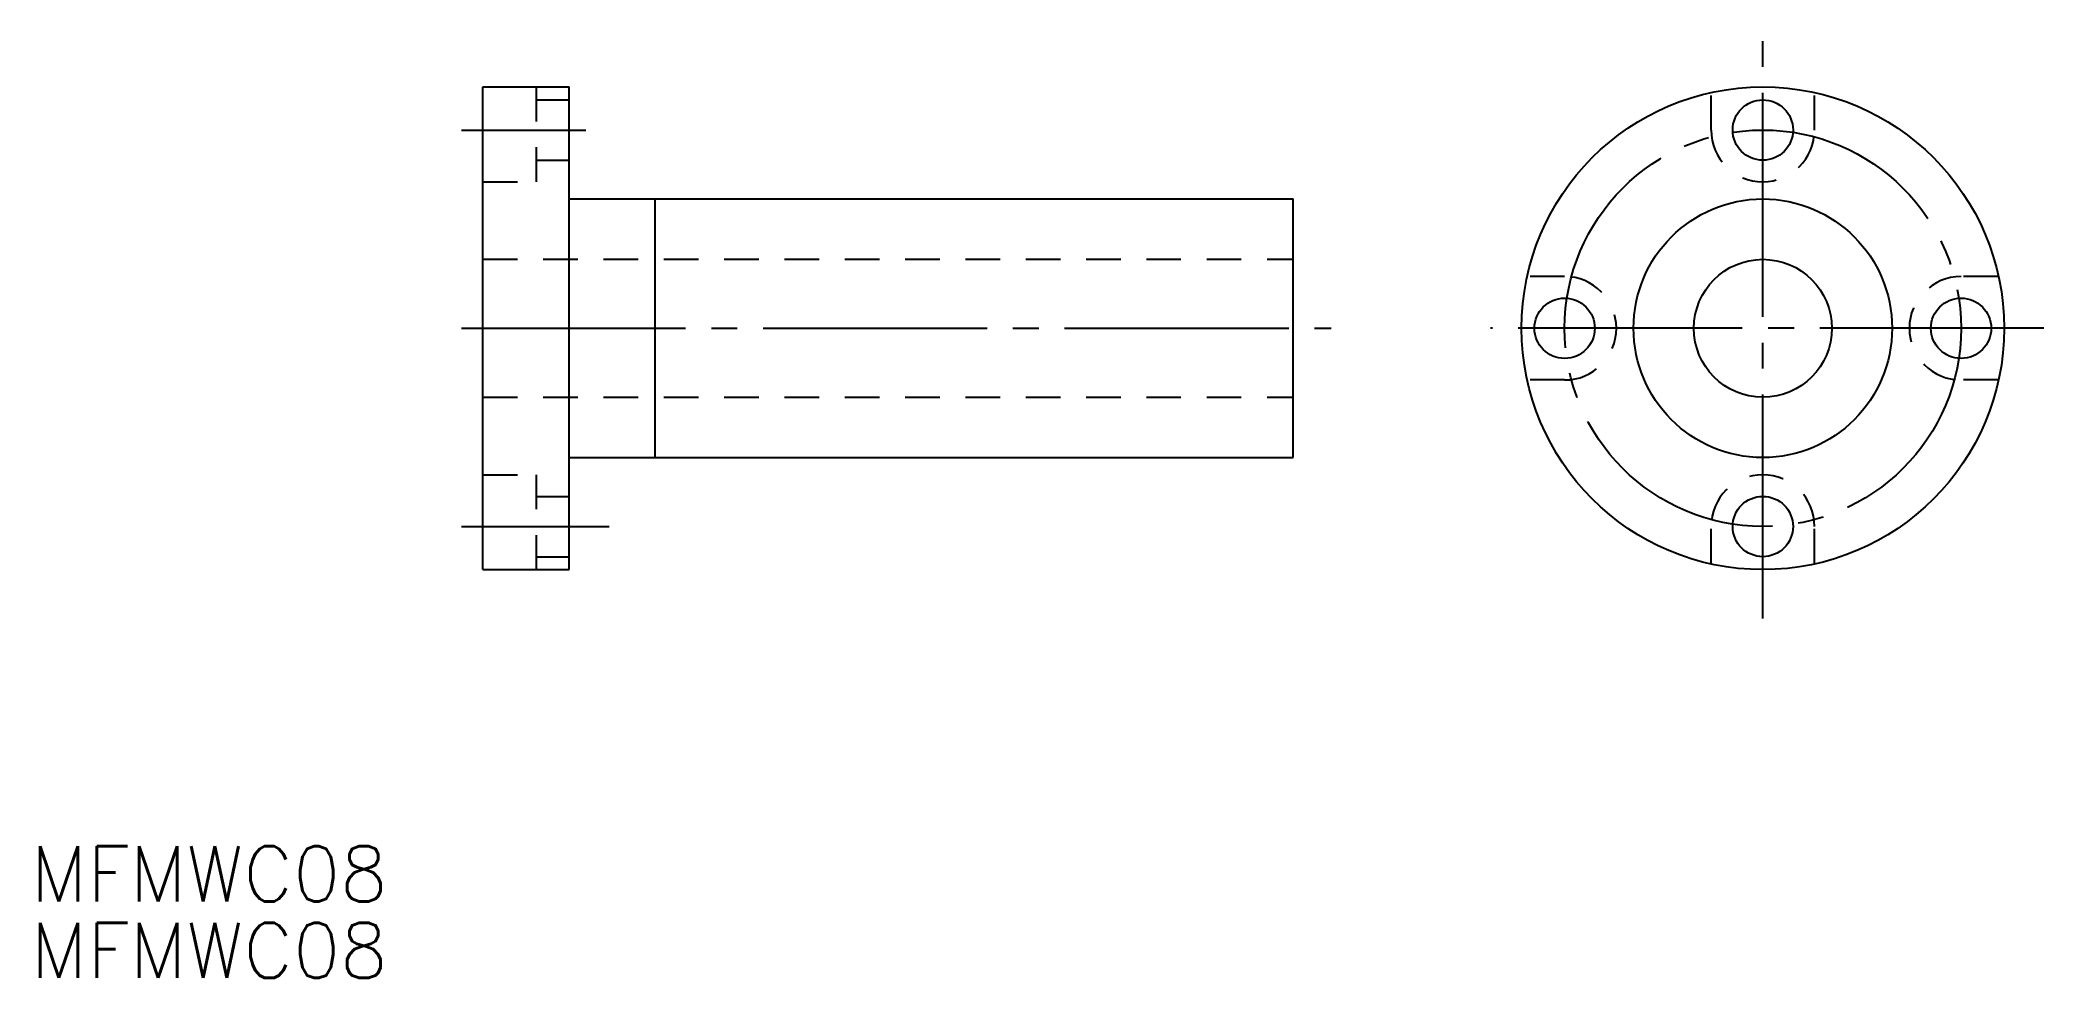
# Model space of a CAD drawing. Extents: x 80 to 196, y 139 to 193.
import ezdxf

# ---------------------------------------------------------------- set-up
doc = ezdxf.new("R2010")
doc.units = 0
doc.linetypes.add('CENTER', pattern=[17.5, 13, -1.5, 1.5, -1.5])
doc.linetypes.add('DASHED', pattern=[3.5, 2, -1.5])
doc.layers.get('0').update_dxf_attribs({"linetype": 'CONTINUOUS'})
doc.layers.add('CENTER', color=1, linetype='CENTER')
doc.styles.get("Standard").update_dxf_attribs({"font": 'txt.shx', "bigfont": '@extfont2.shx'})

msp = doc.modelspace()

# ---------------------------------------------------------------- linework, layer by layer
at = {"color": 7, "linetype": 'CONTINUOUS'}
for p, q in [((105.76, 190.39), (110.76, 190.39)), ((105.76, 162.39), (105.76, 190.39)), ((110.76, 162.39), (110.76, 190.39)), ((110.76, 183.89), (152.76, 183.89)), ((115.76, 168.89), (115.76, 183.89)), ((152.76, 168.89), (152.76, 183.89)), ((110.76, 168.89), (152.76, 168.89)), ((105.76, 162.39), (110.76, 162.39))]:
    msp.add_line(p, q, dxfattribs=at)
at = {"color": 3, "linetype": 'DASHED'}
for p, q in [((108.86, 184.89), (108.86, 190.39)), ((108.86, 189.64), (110.76, 189.64)), ((177.02, 187.89), (177.02, 190.03)), ((183.02, 187.89), (183.02, 190.03)), ((108.86, 186.14), (110.76, 186.14)), ((105.76, 184.89), (108.86, 184.89)), ((105.76, 180.39), (152.76, 180.39)), ((168.52, 179.39), (166.39, 179.39)), ((193.66, 179.39), (191.52, 179.39)), ((168.52, 173.39), (166.39, 173.39)), ((193.66, 173.39), (191.52, 173.39)), ((105.76, 172.39), (152.76, 172.39)), ((105.76, 167.89), (108.86, 167.89)), ((108.86, 162.39), (108.86, 167.89)), ((108.86, 166.64), (110.76, 166.64)), ((177.02, 162.76), (177.02, 164.89)), ((183.02, 162.76), (183.02, 164.89)), ((108.86, 163.14), (110.76, 163.14))]:
    msp.add_line(p, q, dxfattribs=at)
at = {"color": 7, "linetype": 'CONTINUOUS'}
for centre, radius in [((180.02, 176.39), 14), ((180.02, 187.89), 1.75), ((180.02, 176.39), 7.5), ((180.02, 176.39), 4), ((168.52, 176.39), 1.75), ((191.52, 176.39), 1.75), ((180.02, 164.89), 1.75)]:
    msp.add_circle(centre, radius, dxfattribs=at)
at = {"color": 3, "linetype": 'DASHED'}
for centre, start, end in [((180.02, 187.89), 180, 0), ((168.52, 176.39), 270, 90), ((191.52, 176.39), 90, 270), ((180.02, 164.89), 0, 180)]:
    msp.add_arc(centre, 3, start, end, dxfattribs=at)
at = {"layer": 'CENTER', "color": 1, "linetype": 'CENTER'}
for p, q in [((180.02, 159.55), (180.02, 193.11)), ((104.51, 187.89), (111.73, 187.89)), ((104.51, 176.39), (154.98, 176.39)), ((196.33, 176.39), (164.21, 176.39)), ((104.51, 164.89), (111.73, 164.89)), ((104.51, 164.89), (113.09, 164.89))]:
    msp.add_line(p, q, dxfattribs=at)
msp.add_circle((180.02, 176.39), 11.5, dxfattribs=at)

# ---------------------------------------------------------------- texts
at = {"color": 7, "linetype": 'CONTINUOUS'}
for p in [(79.51, 143.14), (79.51, 138.7)]:
    msp.add_text('MFMWC08', height=3.2, dxfattribs=at).set_placement(p)

doc.saveas('drawing.dxf')
